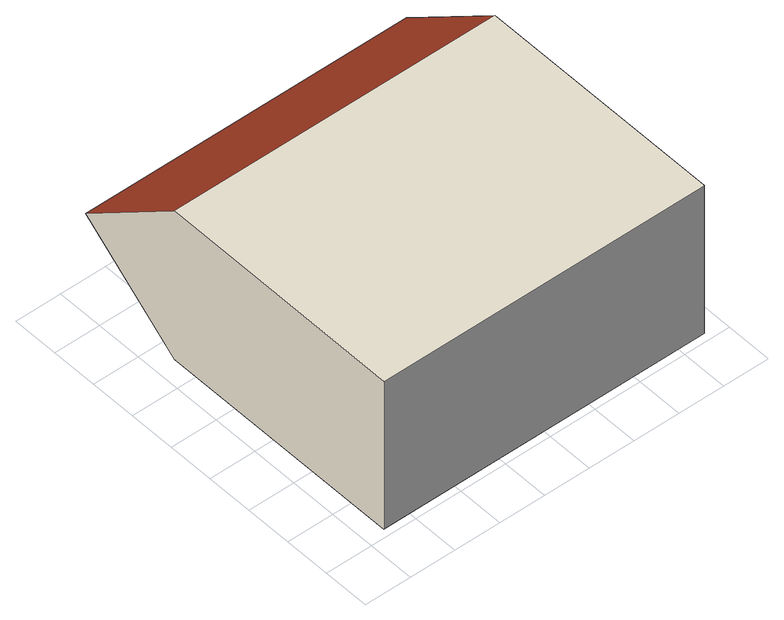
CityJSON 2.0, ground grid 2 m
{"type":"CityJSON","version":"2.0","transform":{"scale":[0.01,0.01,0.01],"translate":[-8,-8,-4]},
"CityObjects":{
"building1":{"type":"Building","geometry":[{"type":"MultiSurface","lod":"2","boundaries":[[[0,1,2,3]],[[4,5,2,1]],[[6,7,0,3]],[[2,5,8,6,3]],[[9,4,1,0,7]],[[8,9,7,6]],[[8,5,4,9]]],"semantics":{"surfaces":[{"type":"GroundSurface"},{"type":"WallSurface"},{"type":"RoofSurface"}],"values":[0,1,1,1,1,2,2]}}]}
},
"vertices":[
[84,33,48],[84,33,752],[1516,33,752],[1516,33,48],[84,1112,752],[1516,1112,752],[1516,1112,48],[84,1112,48],[1516,1568,400],[84,1568,400]
]}
